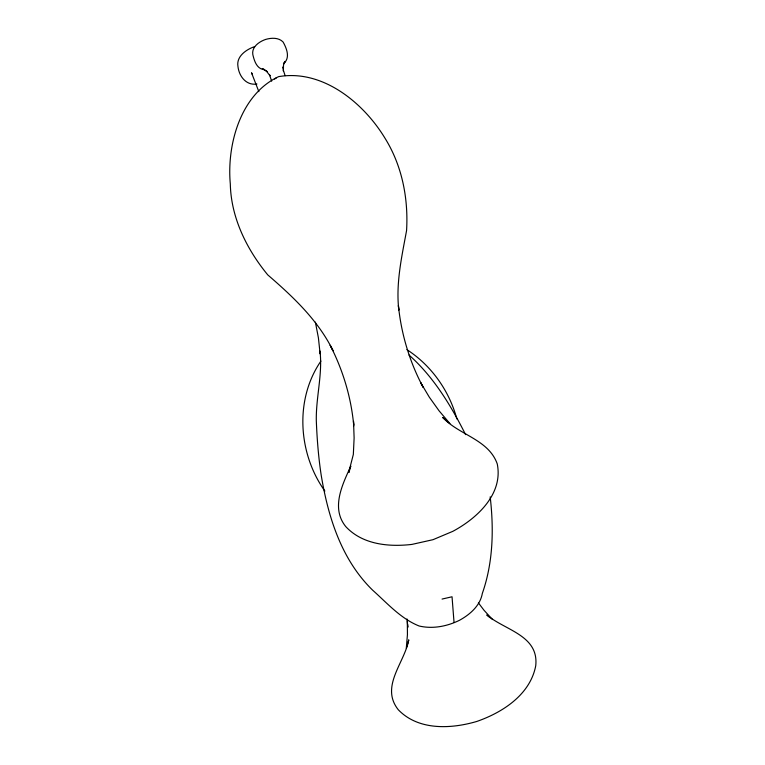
<?xml version="1.0" encoding="UTF-8"?>
<svg xmlns="http://www.w3.org/2000/svg" width="765" height="765" viewBox="0 0 765 765"><rect width="100%" height="100%" fill="white"/><g stroke="black" fill="none" stroke-linecap="round" stroke-linejoin="round"><path stroke-width="1.15" d="M283.385 70.39L283.509 64.987L285.039 61.391L283.461 63.801C290.49 57.977 286.808 48.673 283.107 42.027C278.651 37.38 271.412 37.743 265.685 39.417C259.316 41.559 251.503 46.895 252.813 54.573C254.353 61.085 256.858 69.376 264.891 69.73L262.299 68.659L267.301 71.69L265.991 70.581L270.035 75.773L269.462 74.702L271.661 81.147M348.744 472.311L353.334 454.448L354.118 437.963L353.507 421.343L353.774 424.805M348.897 472.55L350.8 466.134C342.347 484.694 330.767 508.017 345.732 526.549C362.409 544.604 388.802 547.099 411.905 544.412L433 539.688L452.794 531.35C477.006 518.383 503.427 494.114 497.24 463.858C488.491 439.32 459.172 435.142 442.696 417.461L449.925 423.571L439.072 410.815L429.289 397.131L420.626 382.586L423.064 387.195M320.937 361.07C294.449 399.521 298.159 453.645 324.867 491.073M274.578 79.034L276.299 77.944M254.659 46.608C246.387 49.39 236.242 56.323 237.934 66.287C238.957 76.165 246.101 85.747 256.925 84.016M442.055 599.072L452.039 596.777L454.047 622.547M406.856 349.615C431.47 365.536 449.237 390.752 456.858 418.933M490.049 617.661L486.798 614.907C504.747 630.274 539.086 635.275 535.73 665.789C530.193 694.649 502.701 712.444 476.738 721.472C450.958 729.026 418.359 730.671 398.259 709.719C379.937 686.53 404.494 663.035 408.778 639.836L406.292 648.223L407.439 634.673L407.334 621.027M492.526 619.564L483.977 610.212L478.402 602.877M409.036 355.046C433.64 376.916 450.91 405.46 465.589 434.635M252.354 74.348L251.513 72.761L258.847 91.637M423.045 387.071C409.581 361.826 401.243 333.97 398.402 305.512L398.756 310.035M285.116 75.659L283.375 70.256L283.107 66.842L283.213 68.209M315.39 322.142L318.412 337.872L320.124 353.87M353.774 425.962C351.307 397.848 343.064 370.375 330.184 345.292L333.071 350.743C318.058 320.229 293.129 296.801 267.779 274.912C246.732 249.342 231.011 217.633 230.313 183.973C226.689 144.939 240.382 94.564 278.613 76.643C322.428 69.041 363.404 102.644 384.891 138.044C402.103 165.613 408.472 198.374 406.569 230.561C401.778 256.734 395.754 283.127 398.804 309.921M407.009 618.971L407.822 627.262L407.582 624.144M490.183 496.848C493.903 529.17 493.205 562.38 482.342 593.382C480.171 605.765 469.94 614.553 459.43 620.319C447.037 626.372 432.751 629.193 419.153 626.009C400.764 618.703 387.138 603.097 372.651 590.188C341.372 559.684 328.099 516.93 321.166 474.979C318.441 456.992 317.016 438.814 316.308 420.635C315.878 397.36 322.687 374.477 320 351.059L320.162 353.143M283.375 70.256L283.471 71.48"/></g></svg>
